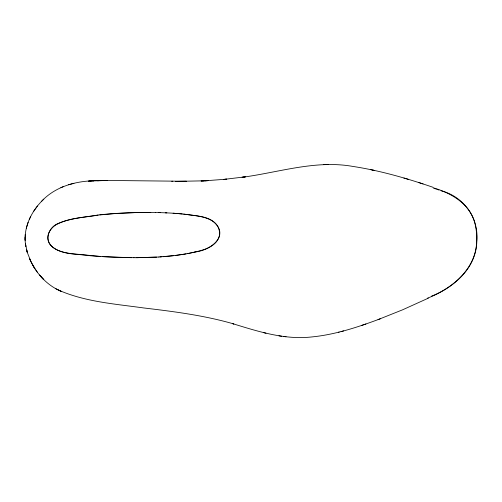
<?xml version="1.0" encoding="UTF-8"?>
<svg xmlns="http://www.w3.org/2000/svg" width="502" height="502" viewBox="0 0 502 502"><rect width="100%" height="100%" fill="white"/><g stroke="black" fill="none" stroke-linecap="round" stroke-linejoin="round"><path stroke-width="0.75" d="M55.822 288.694L61.093 291.323C46.68 285.211 35.554 272.806 29.53 258.517L30.823 261.36L27.328 252.506L25.389 243.363L25.84 246.394C22.439 228.799 31.149 210.991 43.806 199.131M25.1 237.283L25.138 240.314L25.295 234.252M26.311 228.241L28.118 222.33M29.279 219.462L30.628 216.607M33.766 211.147L37.449 206.021M41.597 201.302C54.856 187.008 74.698 181.235 93.698 180.77L88.49 181.166L93.698 180.77M431.463 296.193C454.624 287.05 476.467 267.56 476.831 240.954C478.839 217.724 463.66 196.477 441.02 190.766M428.407 298.132L402.648 309.79L378.025 319.623M427.378 298.219C450.972 289.246 475.375 269.831 476.593 242.78C477.063 236.818 476.58 230.788 475.294 224.952M60.855 187.666L63.384 186.587M380.566 318.676C358.372 326.971 335.6 334.602 311.899 336.93C284.709 340.055 258.21 331.508 232.589 323.627L233.876 323.978C204.389 315.4 173.868 311.535 143.459 307.921C114.801 303.911 85.145 301.865 58.389 290.049M361.396 325.516L365.92 323.991M73.919 183.312L68.592 184.742M341.065 331.571L343.606 330.9M194.945 251.998C210.137 250.573 230.5 235.89 213.262 221.464C205.682 215.81 195.692 216.055 186.763 214.473C176.44 213.224 166.043 212.722 155.651 212.541M338.543 332.211L339.201 332.048M194.964 252.035L187.491 253.629M163.05 256.704C176.189 255.612 189.342 253.893 202.024 250.184C209.503 248.164 218.188 243.244 219.562 234.942C220.585 216.607 196.571 215.879 183.682 214.122M186.01 253.886L175.367 255.436M98.091 215.007C84.33 217.291 69.891 218.169 57.046 223.967C48.769 227.833 43.988 240.151 52.07 246.689C62.719 255.179 77.465 253.755 90.234 255.744C104.535 256.873 118.886 257.557 133.237 257.651M173.861 255.631L158.249 257.049M99.854 214.919L115.228 213.563L134.166 212.66M159.837 256.936L161.437 256.823M136.613 257.721L158.23 257.043M205.004 180.795L226.691 179.158L223.503 179.452L245.497 176.811L242.058 177.306C278.729 172.481 315.538 159.768 352.831 166.419C380.183 170.592 406.871 178.342 433.006 187.284M156.605 257.143L134.931 257.721M204.019 180.833L175.687 181.391L186.462 181.285L106.619 180.444L97.419 180.714L107.378 180.544L93.221 180.776L98.58 180.676M134.185 212.635L155.664 212.541M328.421 164.512L323.708 164.581L325.748 164.556M133.25 257.714L134.925 257.658M150.776 212.484C133.752 212.409 116.709 213.005 99.779 214.812C85.102 217.648 69.081 217.422 55.804 224.94C51.003 227.952 47.119 233.38 47.979 239.253C49.943 249.632 62.543 252.594 71.522 253.623M171.722 181.272L172.832 181.278M131.568 257.702L102.232 256.616M158.889 212.61L160.496 212.653M165.29 212.817L166.871 212.886M173.108 213.224L176.164 213.438M100.551 256.453L71.522 253.667M177.677 213.557L182.226 213.971M283.417 336.459L286.04 336.767M278.943 335.838L281.553 336.221M370.3 169.557L374.021 170.385L372.848 170.115M263.412 332.556L265.966 333.209M408.383 179.352L403.903 178.041M418.505 182.452L423.086 183.927M433.182 187.811C451.354 192.912 471.183 204.647 475.199 224.545M433.998 188.319L436.15 189.041M436.865 189.279L438.943 190.026M37.581 272.53L34.011 267.227M32.354 264.372L33.979 267.171L30.867 261.442M207.903 180.664L201.183 180.965L207.903 180.664M41.61 277.418L39.532 275.04L43.793 279.664L41.61 277.418M27.328 252.462L26.48 249.444L27.328 252.462"/></g></svg>
